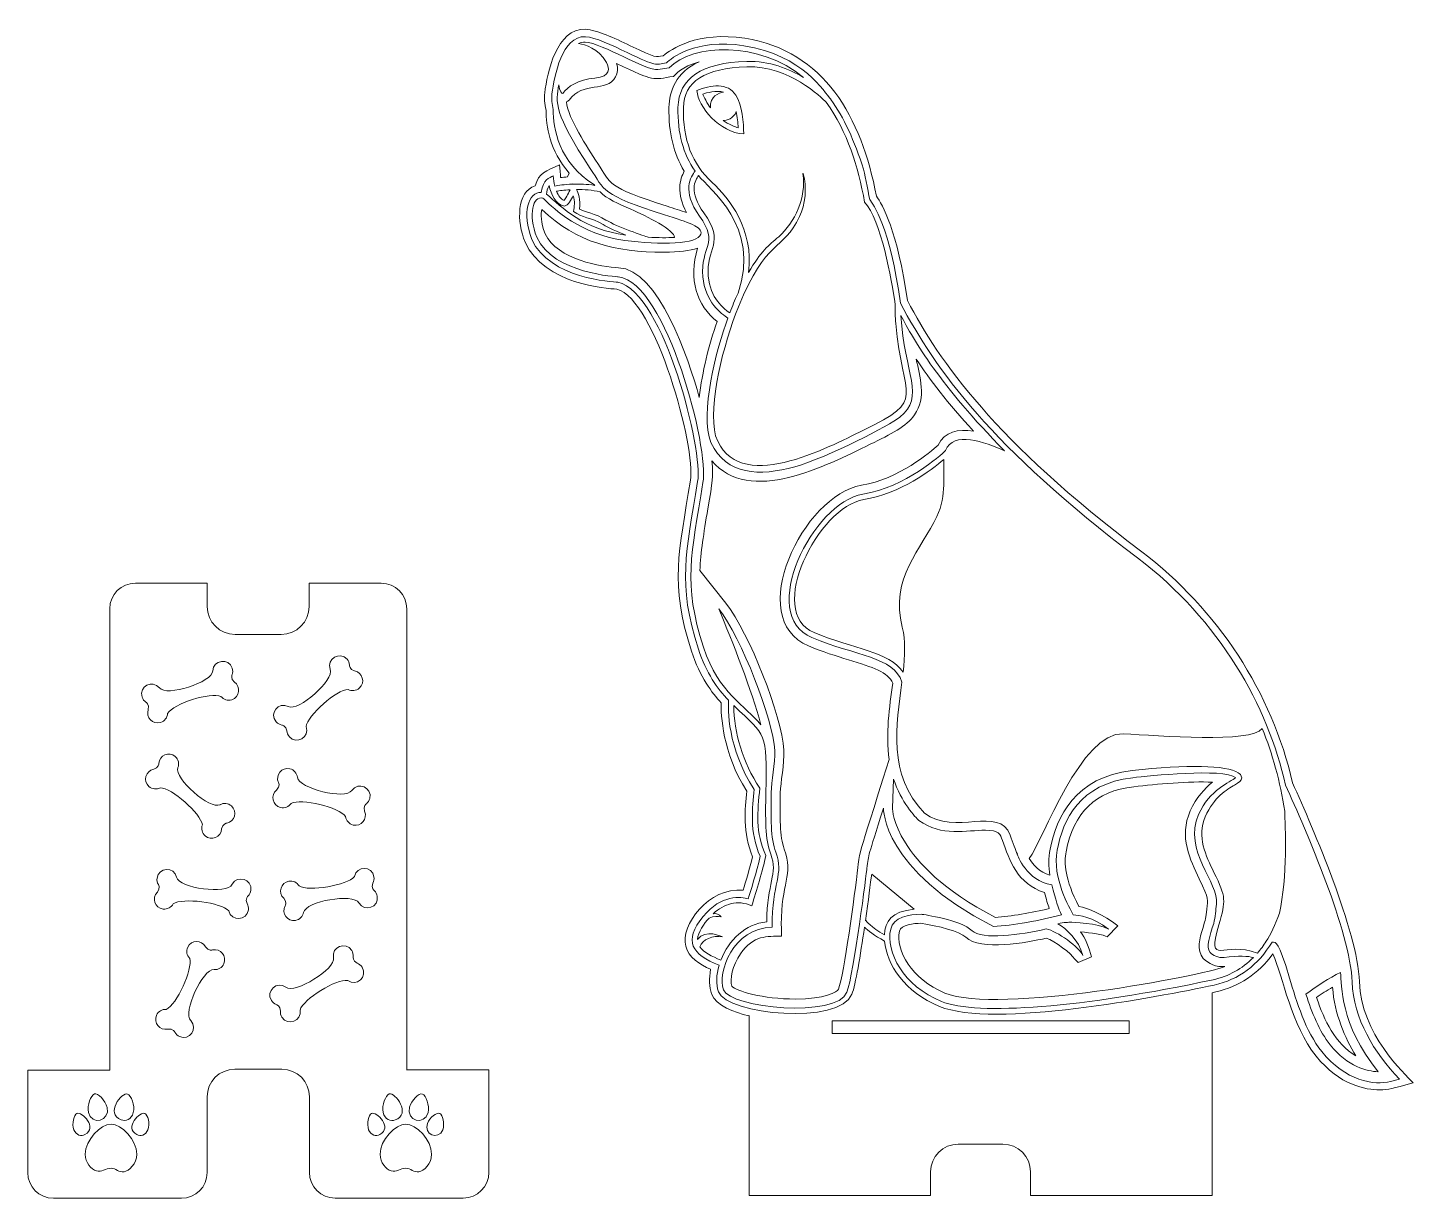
# Model space of a CAD drawing. Header units: inches. Extents: x 61 to 828, y 87 to 735.
import ezdxf

# ---------------------------------------------------------------- set-up
doc = ezdxf.new("R2010")
doc.units = ezdxf.units.IN
doc.header["$MEASUREMENT"] = 0
doc.layers.add('_U+0421_U+043B_U+043E_U+0439 1', color=7, linetype='Continuous')

# ---------------------------------------------------------------- blocks, each defined once
blk = doc.blocks.new('block 2')
at = {"layer": '_U+0421_U+043B_U+043E_U+0439 1', "color": 1, "lineweight": 9, "true_color": 0xff0000}
blk.add_lwpolyline([(671.04, 178.28), (506.64, 178.28), (506.64, 185.38), (670.94, 185.38), (670.94, 178.28), (671.04, 178.28)], dxfattribs=at)
for points, knots in [([(798.39, 207.01), (797.42, 234.97), (772.96, 291.34), (761.41, 316.88), (750.26, 366.49), (719.86, 413.08), (677.96, 444.74), (596.07, 506.62), (566.37, 549.69), (548.24, 583.67), (542.87, 622.16), (534.31, 637.02), (531.15, 641.36), (522.83, 685.22), (502.29, 721.82), (458.35, 728.72), (431.96, 732.86), (417.2, 722.49), (413.15, 719.06), (408.75, 718.31), (409.76, 717.54), (394.92, 724.62), (385.86, 728.93), (376.5, 733.4), (370.25, 733.73), (354.01, 734.58), (348.98, 709.47), (347.57, 698.64), (347.2, 695.78), (347.44, 692.53), (348.28, 688.96), (348.27, 680.58), (350.19, 666.48), (361.16, 654.24), (361.16, 654.24), (360.24, 652.08), (360.24, 652.08), (358.83, 651.98), (357.53, 651.85), (356.39, 651.71), (356.39, 651.71), (356.25, 653.03), (355.66, 658.74), (348.17, 655.27), (344.39, 654.46), (342.28, 647.14), (332.06, 643.81), (331.96, 627.35), (336.73, 615.98), (347.47, 592.6), (382.06, 590.25), (387.39, 590.03), (409.09, 584.38), (431.3, 501.61), (428.19, 484.3), (421.91, 444.25), (416.55, 427.44), (428.78, 389.87), (433.5, 375.37), (440.22, 366.67), (445.17, 361.26), (445.05, 354.77), (445.83, 333.71), (459.33, 312.36), (458.41, 302.65), (456.98, 289.2), (462.58, 276.1), (460.97, 269.56), (458.79, 262.08), (457.42, 257.55), (438.29, 259.48), (422.52, 238.05), (425.57, 226.65), (427.27, 220.28), (433.23, 216.56), (439.38, 213.86), (438.37, 208.78), (438.55, 204), (439.93, 200.2), (442.31, 193.62), (452.48, 189.99), (460.58, 188.1), (460.58, 188.1), (460.62, 188.26), (460.62, 188.26), (460.62, 188.26), (460.62, 88.74), (460.62, 88.74), (460.62, 88.74), (561.07, 88.74), (561.07, 88.74), (561.07, 88.74), (561.07, 101.78), (561.07, 101.78), (561.07, 110.25), (567.96, 117.14), (576.43, 117.14), (576.43, 117.14), (601.06, 117.14), (601.06, 117.14), (609.53, 117.14), (616.42, 110.25), (616.42, 101.78), (616.42, 101.78), (616.42, 88.74), (616.42, 88.74), (616.42, 88.74), (716.87, 88.74), (716.87, 88.74), (716.87, 88.74), (716.87, 200.85), (716.87, 200.85), (716.87, 200.85), (718.89, 201.36), (718.89, 201.36), (731.66, 204.12), (742.51, 211.35), (750.46, 222.38), (756.08, 209.8), (760.8, 182.77), (774.43, 165.82), (787.5, 149.59), (802.06, 147.17), (809.57, 147.17), (814.9, 147.17), (816.11, 147.79), (828.21, 151.07), (823.33, 156.08), (799.39, 177.85), (798.39, 207.01)], [0, 0, 0, 0, 1, 1, 1, 2, 2, 2, 3, 3, 3, 4, 4, 4, 5, 5, 5, 6, 6, 6, 7, 7, 7, 8, 8, 8, 9, 9, 9, 10, 10, 10, 11, 11, 11, 12, 12, 12, 13, 13, 13, 14, 14, 14, 15, 15, 15, 16, 16, 16, 17, 17, 17, 18, 18, 18, 19, 19, 19, 20, 20, 20, 21, 21, 21, 22, 22, 22, 23, 23, 23, 24, 24, 24, 25, 25, 25, 26, 26, 26, 27, 27, 27, 28, 28, 28, 29, 29, 29, 30, 30, 30, 31, 31, 31, 32, 32, 32, 33, 33, 33, 34, 34, 34, 35, 35, 35, 36, 36, 36, 37, 37, 37, 38, 38, 38, 39, 39, 39, 40, 40, 40, 41, 41, 41, 42, 42, 42, 43, 43, 43, 43]), ([(359.54, 693.64), (359.98, 693.83), (360.6, 694.22), (361.06, 694.49), (368.7, 705.36), (381.79, 698.37), (386.77, 707.4), (387.98, 709.58), (388.17, 712.06), (387.37, 714.8), (409.07, 704.51), (406.7, 705.85), (418.85, 707.67), (419.79, 708.67), (423.24, 713.03), (432.99, 715.79), (420.01, 709.76), (416.48, 699.51), (416.3, 690.52), (416.02, 676.67), (418.81, 665.1), (424.8, 655.27), (422.36, 650.87), (420.24, 643), (426.1, 632.32), (422.77, 633.48), (419.15, 634.64), (415.37, 635.85), (381.38, 646.73), (384.42, 648.18), (376.94, 659.52), (370.73, 668.92), (360.81, 683.96), (359.54, 693.64)], [0, 0, 0, 0, 1, 1, 1, 2, 2, 2, 3, 3, 3, 4, 4, 4, 5, 5, 5, 6, 6, 6, 7, 7, 7, 8, 8, 8, 9, 9, 9, 10, 10, 10, 11, 11, 11, 11]), ([(433.08, 530.16), (427.3, 551.65), (410.26, 601.03), (388.47, 601.86), (379.42, 602.2), (354.52, 606.24), (347.75, 620.63), (345.33, 627.03), (345.36, 631.63), (345.89, 634.08), (365.49, 615.65), (386.36, 610.44), (413.58, 610.44), (421.92, 610.44), (428.03, 611.18), (432.17, 612.75), (426.83, 595.35), (431.95, 580.86), (442.94, 572.13), (438.32, 558.77), (434.71, 544.35), (433.08, 530.16)], [0, 0, 0, 0, 1, 1, 1, 2, 2, 2, 3, 3, 3, 4, 4, 4, 5, 5, 5, 6, 6, 6, 7, 7, 7, 7]), ([(451.14, 204.43), (449.95, 208.22), (451.37, 215.86), (455.91, 222.41), (463.11, 232.83), (470.66, 232.05), (478.57, 232.16), (478.54, 234.68), (478.52, 236.17), (478.48, 238.66), (478.18, 261.04), (485.53, 266.1), (480.1, 280.36), (477.52, 287.13), (477.71, 298.41), (477.93, 311.48), (478.03, 317.1), (480.22, 327.45), (479.87, 335.09), (478.86, 354.09), (460.87, 399.61), (447.78, 416.26), (447.78, 416.26), (433.48, 434.46), (433.48, 434.46), (433.83, 444.41), (435.55, 454.79), (437.82, 468.47), (440.45, 484.33), (441, 485.53), (440.04, 495.05), (460.86, 470.26), (503.01, 492.15), (527.67, 504.2), (539.18, 509.82), (547.65, 514.09), (552.17, 520.45), (559.01, 529.97), (555.15, 541.77), (553.14, 551.34), (560.55, 540.21), (570.62, 526.91), (584.79, 511.45), (576.43, 512.78), (568.77, 511.41), (565.2, 503.69), (561.07, 499.91), (543.67, 484.99), (522.79, 481.54), (490.72, 476.23), (457.48, 407.66), (493.55, 392.67), (501.43, 389.39), (508.99, 387.08), (515.65, 385.04), (529.38, 380.85), (537.53, 378.09), (540.12, 372.14), (538.36, 358.71), (536.12, 344.09), (538.14, 329.86), (519.75, 270.88), (522.2, 280.65), (520.9, 270.17), (519.06, 255.23), (513.14, 210.82), (510.12, 202.91), (509.46, 201.18), (502.54, 197.37), (486.3, 197.37), (468.19, 197.37), (453.47, 201.92), (451.14, 204.43)], [0, 0, 0, 0, 1, 1, 1, 2, 2, 2, 3, 3, 3, 4, 4, 4, 5, 5, 5, 6, 6, 6, 7, 7, 7, 8, 8, 8, 9, 9, 9, 10, 10, 10, 11, 11, 11, 12, 12, 12, 13, 13, 13, 14, 14, 14, 15, 15, 15, 16, 16, 16, 17, 17, 17, 18, 18, 18, 19, 19, 19, 20, 20, 20, 21, 21, 21, 22, 22, 22, 23, 23, 23, 24, 24, 24, 24]), ([(271.26, 158.1), (271.26, 158.1), (271.26, 158.1), (271.26, 158.1), (271.26, 158.1), (271.26, 413.2), (271.26, 413.2), (271.26, 421), (264.96, 427.4), (257.06, 427.4), (240.04, 427.4), (234.4, 427.4), (217.22, 427.4), (217.22, 427.4), (217.22, 414.51), (217.22, 414.51), (217.22, 405.95), (210.28, 399.01), (201.72, 399.01), (201.72, 399.01), (176.26, 399.01), (176.26, 399.01), (167.7, 399.01), (160.76, 405.95), (160.76, 414.51), (160.76, 414.51), (160.76, 427.4), (160.76, 427.4), (160.76, 427.4), (121.06, 427.4), (121.06, 427.4), (113.26, 427.4), (106.86, 421.1), (106.86, 413.2), (106.86, 413.2), (106.86, 158.1), (106.86, 158.1), (106.86, 158.1), (61.46, 158.1), (61.46, 158.1), (61.46, 158.1), (61.46, 101.4), (61.46, 101.4), (61.46, 93.6), (67.76, 87.2), (75.66, 87.2), (75.66, 87.2), (146.56, 87.2), (146.56, 87.2), (154.36, 87.2), (160.76, 93.5), (160.76, 101.4), (160.76, 101.4), (160.76, 143.32), (160.76, 143.32), (160.76, 151.76), (167.6, 158.6), (176.04, 158.6), (176.04, 158.6), (202.08, 158.6), (202.08, 158.6), (210.52, 158.6), (217.36, 151.76), (217.36, 143.32), (217.36, 143.32), (217.36, 101.5), (217.36, 101.5), (217.36, 93.7), (223.66, 87.3), (231.56, 87.3), (231.56, 87.3), (302.46, 87.3), (302.46, 87.3), (310.26, 87.3), (316.66, 93.6), (316.66, 101.5), (316.66, 101.5), (316.66, 158.2), (316.66, 158.2), (316.66, 158.2), (271.26, 158.2), (271.26, 158.2), (271.26, 158.2), (271.26, 158.1), (271.26, 158.1), (271.26, 158.1), (271.26, 158.1), (271.26, 158.1)], [0, 0, 0, 0, 1, 1, 1, 2, 2, 2, 3, 3, 3, 4, 4, 4, 5, 5, 5, 6, 6, 6, 7, 7, 7, 8, 8, 8, 9, 9, 9, 10, 10, 10, 11, 11, 11, 12, 12, 12, 13, 13, 13, 14, 14, 14, 15, 15, 15, 16, 16, 16, 17, 17, 17, 18, 18, 18, 19, 19, 19, 20, 20, 20, 21, 21, 21, 22, 22, 22, 23, 23, 23, 24, 24, 24, 25, 25, 25, 26, 26, 26, 27, 27, 27, 28, 28, 28, 29, 29, 29, 29]), ([(134.32, 369.48), (134.32, 369.48), (134.32, 369.47), (134.32, 369.47), (138.24, 364.44), (163.69, 372.59), (163.89, 378.94), (163.89, 378.94), (163.89, 378.94), (163.89, 378.94), (164.18, 385.01), (172.76, 386.17), (174.62, 380.35), (175.01, 379.14), (174.95, 377.9), (174.55, 376.8), (174.55, 376.8), (174.55, 376.8), (174.55, 376.8), (174.55, 376.8), (173.56, 374.66), (175.85, 372.72), (175.85, 372.72), (175.85, 372.73), (175.85, 372.73), (179.57, 370.17), (178.79, 364.36), (174.41, 362.96), (172.16, 362.24), (169.8, 363.04), (168.42, 364.79), (162.65, 367.29), (142.11, 360.73), (138.85, 355.33), (138.74, 353.1), (137.28, 351.07), (135.03, 350.36), (130.66, 348.96), (126.64, 353.22), (128.19, 357.47), (128.19, 357.47), (128.19, 357.47), (128.19, 357.47), (128.93, 360.38), (126.89, 361.54), (126.89, 361.54), (126.89, 361.54), (126.89, 361.54), (126.89, 361.54), (125.92, 362.21), (125.15, 363.19), (124.77, 364.39), (122.91, 370.21), (130.55, 374.26), (134.32, 369.48)], [0, 0, 0, 0, 1, 1, 1, 2, 2, 2, 3, 3, 3, 4, 4, 4, 5, 5, 5, 6, 6, 6, 7, 7, 7, 8, 8, 8, 9, 9, 9, 10, 10, 10, 11, 11, 11, 12, 12, 12, 13, 13, 13, 14, 14, 14, 15, 15, 15, 16, 16, 16, 17, 17, 17, 18, 18, 18, 18]), ([(205.66, 359.17), (205.66, 359.17), (205.65, 359.16), (205.65, 359.16), (211.27, 356.14), (231.28, 373.84), (228.91, 379.74), (228.91, 379.74), (228.9, 379.74), (228.9, 379.74), (226.73, 385.41), (234.11, 389.93), (238.16, 385.35), (239, 384.4), (239.45, 383.25), (239.53, 382.07), (239.53, 382.07), (239.52, 382.07), (239.52, 382.07), (239.52, 382.07), (239.48, 379.72), (242.36, 378.87), (242.36, 378.87), (242.36, 378.87), (242.36, 378.87), (246.79, 378.03), (248.42, 372.4), (244.97, 369.35), (243.21, 367.79), (240.72, 367.57), (238.75, 368.62), (232.47, 368.58), (216.31, 354.3), (215.5, 348.04), (217.68, 342.35), (210.29, 337.86), (206.25, 342.43), (205.41, 343.38), (204.95, 344.54), (204.88, 345.71), (204.88, 345.71), (204.88, 345.71), (204.88, 345.71), (204.39, 348.67), (202.05, 348.91), (202.05, 348.91), (202.05, 348.91), (202.04, 348.91), (202.04, 348.91), (200.89, 349.13), (199.8, 349.72), (198.96, 350.67), (194.91, 355.24), (200.28, 362.03), (205.66, 359.17)], [0, 0, 0, 0, 1, 1, 1, 2, 2, 2, 3, 3, 3, 4, 4, 4, 5, 5, 5, 6, 6, 6, 7, 7, 7, 8, 8, 8, 9, 9, 9, 10, 10, 10, 11, 11, 11, 12, 12, 12, 13, 13, 13, 14, 14, 14, 15, 15, 15, 16, 16, 16, 17, 17, 17, 18, 18, 18, 18]), ([(131.17, 324.48), (131.17, 324.48), (131.17, 324.48), (131.17, 324.48), (134.04, 325.34), (133.99, 327.69), (133.99, 327.69), (133.99, 327.69), (133.99, 327.69), (133.99, 327.69), (134.27, 332.21), (139.66, 334.51), (143.11, 331.48), (144.88, 329.92), (145.41, 327.48), (144.62, 325.39), (144.62, 325.39), (144.62, 325.4), (144.62, 325.4), (142.32, 319.44), (162.38, 301.81), (167.94, 304.89), (167.94, 304.89), (167.93, 304.9), (167.93, 304.9), (169.9, 305.95), (172.39, 305.74), (174.16, 304.18), (177.6, 301.15), (176.03, 295.51), (171.58, 294.65), (171.58, 294.65), (171.57, 294.66), (171.57, 294.66), (171.57, 294.66), (169.24, 294.4), (168.75, 291.44), (168.75, 291.44), (168.76, 291.44), (168.76, 291.44), (168.47, 286.94), (163.09, 284.62), (159.63, 287.66), (157.86, 289.22), (157.34, 291.66), (158.13, 293.74), (157.3, 299.97), (141.12, 314.22), (134.81, 314.24), (132.84, 313.19), (130.35, 313.4), (128.58, 314.96), (125.13, 317.99), (126.73, 323.63), (131.17, 324.48)], [0, 0, 0, 0, 1, 1, 1, 2, 2, 2, 3, 3, 3, 4, 4, 4, 5, 5, 5, 6, 6, 6, 7, 7, 7, 8, 8, 8, 9, 9, 9, 10, 10, 10, 11, 11, 11, 12, 12, 12, 13, 13, 13, 14, 14, 14, 15, 15, 15, 16, 16, 16, 17, 17, 17, 18, 18, 18, 18]), ([(199.21, 312.99), (199.21, 312.99), (199.22, 312.99), (199.22, 312.99), (201.36, 315.09), (200.22, 317.15), (200.22, 317.15), (200.22, 317.15), (200.22, 317.15), (200.22, 317.15), (198.37, 321.27), (202.06, 325.82), (206.53, 324.74), (208.82, 324.19), (210.43, 322.27), (210.7, 320.06), (210.7, 320.06), (210.69, 320.06), (210.69, 320.06), (211.43, 313.72), (237.39, 307.45), (240.87, 312.77), (240.87, 312.77), (240.87, 312.77), (240.87, 312.77), (244.28, 317.8), (252.21, 314.33), (250.77, 308.39), (250.47, 307.16), (249.78, 306.13), (248.86, 305.39), (248.86, 305.39), (248.86, 305.39), (248.86, 305.39), (248.86, 305.39), (246.9, 304.08), (247.85, 301.24), (247.85, 301.24), (247.86, 301.24), (247.86, 301.24), (249.71, 297.12), (246.02, 292.56), (241.55, 293.64), (239.25, 294.2), (237.65, 296.12), (237.38, 298.33), (233.76, 303.46), (212.8, 308.54), (207.2, 305.62), (205.95, 303.78), (203.65, 302.8), (201.36, 303.36), (196.9, 304.44), (195.68, 310.17), (199.21, 312.99)], [0, 0, 0, 0, 1, 1, 1, 2, 2, 2, 3, 3, 3, 4, 4, 4, 5, 5, 5, 6, 6, 6, 7, 7, 7, 8, 8, 8, 9, 9, 9, 10, 10, 10, 11, 11, 11, 12, 12, 12, 13, 13, 13, 14, 14, 14, 15, 15, 15, 16, 16, 16, 17, 17, 17, 18, 18, 18, 18]), ([(600.86, 285.13), (604.74, 274.41), (608.96, 260.95), (624.14, 256.34), (625.1, 252.7), (625.95, 249.76), (626.74, 247.4), (616.97, 245.08), (605.56, 243.21), (596.93, 242.55), (567.63, 257.64), (553.7, 273.23), (547.17, 283.71), (540.31, 294.71), (540.01, 302.45), (540, 302.95), (540, 302.95), (540.6, 319.08), (540.6, 319.08), (544.65, 306.53), (552.86, 297.59), (554.68, 296.21), (566.8, 287), (581.54, 290.78), (591.45, 290.78), (598.99, 290.78), (599.63, 288.53), (600.86, 285.13)], [0, 0, 0, 0, 1, 1, 1, 2, 2, 2, 3, 3, 3, 4, 4, 4, 5, 5, 5, 6, 6, 6, 7, 7, 7, 8, 8, 8, 9, 9, 9, 9]), ([(569.01, 200.7), (550.48, 208.34), (541.54, 224.46), (543.88, 235.01), (544.56, 238.38), (552.17, 239.27), (555.6, 239.29), (565.29, 237.92), (577.23, 234.76), (580.57, 231.55), (588.61, 223.81), (614.58, 228.6), (625.09, 231.07), (629.72, 229.57), (639.4, 222.31), (640.72, 219.61), (640.72, 219.61), (642.7, 217.67), (642.7, 217.67), (642.7, 217.67), (650.18, 220.79), (650.18, 220.79), (648.92, 225.51), (646.64, 231.42), (644.13, 234.55), (649.61, 233.99), (657.01, 232.98), (658.86, 231.8), (658.86, 231.8), (664.64, 237.95), (664.64, 237.95), (656.98, 243.98), (647.89, 248.01), (643.18, 248.64), (635.38, 263.32), (634.96, 273.06), (636.05, 278.72), (640.29, 300.78), (652.25, 312.42), (673.49, 314.82), (686.17, 316.25), (704.36, 317.91), (717.13, 317.32), (712.86, 313.93), (708.11, 308.92), (704.8, 301.42), (698.45, 287.02), (704.71, 274.22), (709.73, 263.93), (715.45, 252.22), (714.45, 252.41), (713.94, 247.11), (713.47, 242.11), (713.31, 241.65), (711.86, 236.97), (709.97, 230.87), (708.01, 224.56), (712.02, 219.9), (714.57, 216.94), (719.41, 214.9), (723.94, 215.4), (712.58, 210.43), (598.09, 188.7), (569.01, 200.7)], [0, 0, 0, 0, 1, 1, 1, 2, 2, 2, 3, 3, 3, 4, 4, 4, 5, 5, 5, 6, 6, 6, 7, 7, 7, 8, 8, 8, 9, 9, 9, 10, 10, 10, 11, 11, 11, 12, 12, 12, 13, 13, 13, 14, 14, 14, 15, 15, 15, 16, 16, 16, 17, 17, 17, 18, 18, 18, 19, 19, 19, 20, 20, 20, 21, 21, 21, 21]), ([(184.96, 257.57), (184.79, 256.32), (184.22, 255.21), (183.39, 254.38), (183.39, 254.38), (183.38, 254.39), (183.38, 254.39), (183.38, 254.39), (181.58, 252.87), (182.84, 250.14), (182.84, 250.14), (182.84, 250.15), (182.84, 250.15), (183.44, 249.13), (183.71, 247.92), (183.55, 246.66), (182.78, 240.62), (174.14, 240.17), (172.75, 246.11), (168.58, 250.81), (147.2, 253.58), (141.95, 250.06), (140.91, 248.09), (138.73, 246.88), (136.39, 247.18), (131.84, 247.76), (130, 253.33), (133.2, 256.52), (133.2, 256.52), (133.21, 256.52), (133.21, 256.52), (135.11, 258.84), (133.75, 260.76), (133.75, 260.76), (133.75, 260.76), (133.75, 260.76), (133.75, 260.76), (133.15, 261.77), (132.88, 262.99), (133.04, 264.24), (133.82, 270.3), (142.46, 270.72), (143.85, 264.8), (143.85, 264.8), (143.84, 264.8), (143.84, 264.8), (145.27, 258.58), (171.76, 255.17), (174.64, 260.84), (174.64, 260.84), (174.64, 260.84), (174.64, 260.84), (177.48, 266.22), (185.73, 263.64), (184.96, 257.57)], [0, 0, 0, 0, 1, 1, 1, 2, 2, 2, 3, 3, 3, 4, 4, 4, 5, 5, 5, 6, 6, 6, 7, 7, 7, 8, 8, 8, 9, 9, 9, 10, 10, 10, 11, 11, 11, 12, 12, 12, 13, 13, 13, 14, 14, 14, 15, 15, 15, 16, 16, 16, 17, 17, 17, 18, 18, 18, 18]), ([(244.76, 250.52), (244.76, 250.52), (244.76, 250.52), (244.76, 250.52), (241.58, 256.05), (215.25, 251.56), (214.15, 245.3), (214.15, 245.3), (214.16, 245.3), (214.16, 245.3), (213.74, 243.11), (212.01, 241.3), (209.68, 240.91), (205.16, 240.14), (201.77, 244.91), (203.9, 248.91), (203.9, 248.91), (203.9, 248.91), (203.9, 248.91), (203.9, 248.91), (205.18, 250.89), (203.18, 253.13), (203.18, 253.13), (203.18, 253.12), (203.18, 253.12), (199.86, 256.18), (201.44, 261.82), (205.98, 262.59), (208.3, 262.99), (210.53, 261.86), (211.65, 259.94), (217.01, 256.66), (238.27, 260.27), (242.26, 265.16), (243.41, 271.15), (252.05, 271.07), (253.08, 265.06), (253.29, 263.81), (253.07, 262.59), (252.51, 261.55), (252.51, 261.55), (252.51, 261.55), (252.51, 261.55), (251.37, 258.77), (253.23, 257.33), (253.23, 257.33), (253.23, 257.33), (253.23, 257.34), (253.23, 257.34), (254.1, 256.54), (254.72, 255.46), (254.93, 254.21), (255.96, 248.19), (247.82, 245.26), (244.76, 250.52)], [0, 0, 0, 0, 1, 1, 1, 2, 2, 2, 3, 3, 3, 4, 4, 4, 5, 5, 5, 6, 6, 6, 7, 7, 7, 8, 8, 8, 9, 9, 9, 10, 10, 10, 11, 11, 11, 12, 12, 12, 13, 13, 13, 14, 14, 14, 15, 15, 15, 16, 16, 16, 17, 17, 17, 18, 18, 18, 18]), ([(169.99, 216.88), (169, 214.74), (166.81, 213.53), (164.59, 213.69), (164.59, 213.69), (164.59, 213.69), (164.59, 213.69), (158.23, 214.18), (147.1, 189.9), (151.65, 185.47), (151.65, 185.47), (151.65, 185.47), (151.65, 185.47), (155.94, 181.16), (151.02, 174.04), (145.46, 176.59), (144.31, 177.12), (143.43, 177.99), (142.88, 179.04), (142.88, 179.04), (142.89, 179.04), (142.89, 179.04), (142.89, 179.04), (141.97, 181.21), (139, 180.82), (139, 180.82), (139, 180.82), (139, 180.82), (134.6, 179.79), (130.84, 184.29), (132.75, 188.47), (133.74, 190.61), (135.93, 191.82), (138.15, 191.66), (143.88, 194.24), (152.88, 213.83), (151.09, 219.88), (149.52, 221.46), (149, 223.91), (149.99, 226.05), (151.9, 230.23), (157.76, 230.32), (159.86, 226.31), (159.86, 226.31), (159.85, 226.31), (159.85, 226.31), (161.5, 223.8), (163.74, 224.53), (163.74, 224.53), (163.74, 224.53), (163.74, 224.53), (163.74, 224.53), (168.15, 225.56), (171.9, 221.05), (169.99, 216.88)], [0, 0, 0, 0, 1, 1, 1, 2, 2, 2, 3, 3, 3, 4, 4, 4, 5, 5, 5, 6, 6, 6, 7, 7, 7, 8, 8, 8, 9, 9, 9, 10, 10, 10, 11, 11, 11, 12, 12, 12, 13, 13, 13, 14, 14, 14, 15, 15, 15, 16, 16, 16, 17, 17, 17, 18, 18, 18, 18]), ([(238.52, 207.68), (232.32, 208.69), (214, 197.33), (212.15, 191.29), (213.35, 185.31), (205.32, 182.12), (202.09, 187.3), (201.42, 188.38), (201.17, 189.6), (201.29, 190.77), (201.29, 190.77), (201.3, 190.77), (201.3, 190.77), (201.31, 193.77), (199.04, 194.4), (199.04, 194.4), (199.04, 194.4), (199.04, 194.39), (199.04, 194.39), (197.93, 194.8), (196.96, 195.57), (196.29, 196.64), (193.06, 201.83), (199.49, 207.62), (204.32, 203.91), (204.32, 203.91), (204.31, 203.9), (204.31, 203.9), (209.34, 199.98), (232.03, 214.08), (230.68, 220.29), (230.68, 220.29), (230.68, 220.29), (230.68, 220.29), (229.48, 226.25), (237.52, 229.47), (240.74, 224.28), (241.41, 223.2), (241.66, 221.99), (241.54, 220.82), (241.54, 220.82), (241.54, 220.82), (241.54, 220.82), (241.54, 220.82), (241.1, 218.5), (243.8, 217.18), (243.8, 217.18), (243.8, 217.19), (243.8, 217.19), (244.9, 216.78), (245.88, 216.01), (246.55, 214.94), (249.77, 209.76), (243.36, 203.96), (238.52, 207.68)], [0, 0, 0, 0, 1, 1, 1, 2, 2, 2, 3, 3, 3, 4, 4, 4, 5, 5, 5, 6, 6, 6, 7, 7, 7, 8, 8, 8, 9, 9, 9, 10, 10, 10, 11, 11, 11, 12, 12, 12, 13, 13, 13, 14, 14, 14, 15, 15, 15, 16, 16, 16, 17, 17, 17, 18, 18, 18, 18]), ([(774.66, 198.23), (777.29, 200.15), (780.25, 202.08), (783.53, 203.99), (784.59, 188.98), (790.46, 175.81), (796.44, 165.99), (784.88, 172.86), (779.03, 185.54), (774.66, 198.23)], [0, 0, 0, 0, 1, 1, 1, 2, 2, 2, 3, 3, 3, 3]), ([(116.76, 144.84), (118.64, 144.16), (120.9, 138.52), (119.9, 134.58), (118.9, 130.64), (115.49, 129.66), (113.14, 130.56), (104.05, 134.04), (113.57, 145.99), (116.76, 144.84)], [0, 0, 0, 0, 1, 1, 1, 2, 2, 2, 3, 3, 3, 3]), ([(261.53, 144.88), (264.8, 145.97), (273.95, 133.76), (264.81, 130.52), (262.44, 129.67), (259.06, 130.73), (258.15, 134.7), (257.25, 138.66), (259.64, 144.24), (261.53, 144.88)], [0, 0, 0, 0, 1, 1, 1, 2, 2, 2, 3, 3, 3, 3]), ([(98.4, 144.88), (100.29, 145.51), (104.51, 141.33), (105.41, 137.37), (107.12, 129.9), (96.73, 127.23), (95.02, 134.7), (94.12, 138.66), (96.51, 144.24), (98.4, 144.88)], [0, 0, 0, 0, 1, 1, 1, 2, 2, 2, 3, 3, 3, 3]), ([(272.71, 137.5), (273.71, 141.44), (278.02, 145.52), (279.9, 144.84), (281.77, 144.16), (284.03, 138.52), (283.03, 134.58), (281.15, 127.16), (270.83, 130.08), (272.71, 137.5)], [0, 0, 0, 0, 1, 1, 1, 2, 2, 2, 3, 3, 3, 3]), ([(87, 125.13), (85.75, 128.38), (87.11, 133.38), (88.64, 134.14), (91.26, 135.46), (100.47, 126.23), (93.13, 122.39), (91.22, 121.4), (88.24, 121.89), (87, 125.13)], [0, 0, 0, 0, 1, 1, 1, 2, 2, 2, 3, 3, 3, 3]), ([(128, 125.13), (126.76, 121.89), (123.77, 121.4), (121.86, 122.39), (114.49, 126.25), (123.76, 135.44), (126.36, 134.14), (127.88, 133.38), (129.24, 128.38), (128, 125.13)], [0, 0, 0, 0, 1, 1, 1, 2, 2, 2, 3, 3, 3, 3]), ([(250.12, 125.13), (248.88, 128.38), (250.24, 133.38), (251.77, 134.14), (254.39, 135.46), (263.6, 126.23), (256.26, 122.39), (254.35, 121.4), (251.37, 121.89), (250.12, 125.13)], [0, 0, 0, 0, 1, 1, 1, 2, 2, 2, 3, 3, 3, 3]), ([(289.49, 134.14), (291.01, 133.38), (292.37, 128.38), (291.13, 125.13), (288.79, 119.02), (280.33, 122.52), (282.66, 128.63), (283.9, 131.88), (287.97, 134.91), (289.49, 134.14)], [0, 0, 0, 0, 1, 1, 1, 2, 2, 2, 3, 3, 3, 3]), ([(114.75, 101.85), (111.99, 101.36), (110.21, 103.8), (107.6, 103.8), (104.57, 103.8), (102.3, 101.44), (99.44, 102.31), (96.58, 103.18), (93.33, 106.73), (93.33, 111.57), (93.33, 119.45), (101.82, 128.27), (107.6, 128.27), (113.38, 128.27), (121.86, 119.45), (121.86, 111.57), (121.86, 106.3), (117.52, 102.35), (114.75, 101.85)], [0, 0, 0, 0, 1, 1, 1, 2, 2, 2, 3, 3, 3, 4, 4, 4, 5, 5, 5, 6, 6, 6, 6]), ([(277.89, 101.85), (275.12, 101.36), (273.34, 103.8), (270.73, 103.8), (267.7, 103.8), (265.43, 101.44), (262.57, 102.31), (259.71, 103.18), (256.47, 106.73), (256.47, 111.57), (256.47, 119.45), (264.95, 128.27), (270.73, 128.27), (276.51, 128.27), (284.99, 119.45), (284.99, 111.57), (284.99, 106.3), (280.65, 102.35), (277.89, 101.85)], [0, 0, 0, 0, 1, 1, 1, 2, 2, 2, 3, 3, 3, 4, 4, 4, 5, 5, 5, 6, 6, 6, 6])]:
    blk.add_open_spline(points, degree=3, knots=knots, dxfattribs=at)
at = {"layer": '_U+0421_U+043B_U+043E_U+0439 1', "color": 7, "lineweight": 9, "true_color": 0xffffff}
for points, knots in [([(794.39, 206.87), (793.44, 234.34), (768.9, 290.61), (757.58, 315.63), (747.82, 359.16), (721.19, 406.94), (675.57, 441.42), (594.29, 502.84), (564.1, 545.37), (544.39, 582.29), (538.66, 624.05), (529.28, 637.28), (527.41, 639.56), (526.49, 644.57), (524.15, 655.62), (523.95, 656.37), (519.02, 672.09), (513.09, 684.87), (505.89, 694.98), (505.89, 694.98), (505.9, 694.99), (505.9, 694.99), (502.56, 698.67), (490.62, 719.48), (457.75, 724.64), (430.84, 728.86), (417.38, 717.49), (414.96, 715.17), (408.32, 714.18), (410, 712.87), (393.23, 720.87), (384.52, 725.03), (375.52, 729.32), (370.06, 729.61), (357.16, 730.28), (352.82, 707.73), (351.56, 698), (351.21, 695.36), (351.52, 692.41), (352.3, 689.3), (352.2, 679.11), (355.05, 660.31), (375.05, 647.67), (375.1, 647.58), (375.16, 647.49), (375.21, 647.41), (370.97, 648.1), (366.81, 648.23), (363.19, 648.1), (363.19, 648.1), (363.04, 648.3), (363.04, 648.3), (363.04, 648.3), (362.95, 648.09), (362.95, 648.09), (358.54, 647.92), (354.97, 647.39), (353.11, 647.05), (352.6, 649.11), (352.5, 650.47), (352.28, 652.63), (350.17, 651.65), (346.79, 650.81), (345.61, 643.5), (338.53, 643.7), (334.69, 632.36), (340.38, 617.52), (350.36, 595.8), (385.13, 593.98), (388.05, 593.86), (413.87, 587.87), (435.44, 499.82), (432.17, 483.56), (425.95, 443.95), (420.71, 427.52), (432.6, 390.98), (436.99, 377.51), (443.19, 369.03), (449.25, 362.65), (449, 358.44), (448.49, 336.12), (463.47, 313.24), (462.61, 303.71), (460.64, 289.63), (466.81, 276.36), (464.71, 267.53), (461.42, 256.72), (460.23, 252.87), (456.22, 253.95), (445.36, 255.36), (435.32, 243.11), (423.99, 229.29), (428.88, 222.09), (444.11, 216.12), (442.5, 210.73), (442.26, 205.42), (443.71, 201.44), (448.31, 188.74), (511.02, 182.82), (517.6, 200.06), (519.55, 205.19), (522.26, 221.61), (524.53, 237.17), (526.35, 235.36), (529.82, 232.49), (535.61, 229.49), (536.63, 216.49), (546.96, 201.14), (565.96, 193.3), (595.66, 181.05), (686.78, 198.43), (718.01, 205.14), (731.56, 208.04), (742.48, 216.26), (750.06, 228.9), (752.46, 228.51), (753.46, 230.06), (759.76, 208.96), (763.67, 195.84), (768.55, 179.52), (777.55, 168.33), (790.54, 152.19), (806.74, 149.4), (815.67, 151.81), (815.67, 151.81), (820.62, 153.15), (820.62, 153.15), (806.43, 167.65), (795.08, 186.79), (794.39, 206.87)], [0, 0, 0, 0, 1, 1, 1, 2, 2, 2, 3, 3, 3, 4, 4, 4, 5, 5, 5, 6, 6, 6, 7, 7, 7, 8, 8, 8, 9, 9, 9, 10, 10, 10, 11, 11, 11, 12, 12, 12, 13, 13, 13, 14, 14, 14, 15, 15, 15, 16, 16, 16, 17, 17, 17, 18, 18, 18, 19, 19, 19, 20, 20, 20, 21, 21, 21, 22, 22, 22, 23, 23, 23, 24, 24, 24, 25, 25, 25, 26, 26, 26, 27, 27, 27, 28, 28, 28, 29, 29, 29, 30, 30, 30, 31, 31, 31, 32, 32, 32, 33, 33, 33, 34, 34, 34, 35, 35, 35, 36, 36, 36, 37, 37, 37, 38, 38, 38, 39, 39, 39, 40, 40, 40, 41, 41, 41, 42, 42, 42, 43, 43, 43, 43]), ([(514.79, 201.13), (509.29, 186.68), (450.2, 192.34), (446.53, 202.46), (443.04, 212.07), (451.54, 236.8), (473.5, 237.09), (473.16, 262.4), (480.21, 266.02), (475.43, 278.58), (472.5, 286.25), (472.7, 297.98), (472.93, 311.56), (473.03, 317.54), (475.2, 327.82), (474.88, 334.82), (473.95, 352.28), (456.39, 397.21), (443.85, 413.17), (451.41, 395.24), (462.18, 367.91), (467.17, 349.07), (458.75, 359.8), (443.87, 366.05), (435.45, 391.91), (423.79, 427.74), (428.8, 442.74), (435.12, 483.03), (438.76, 501.08), (415.22, 593.51), (388.29, 596.86), (387.94, 596.87), (352.53, 598.27), (343.14, 618.69), (338.28, 631.38), (341.02, 641.92), (346.6, 640.32), (346.86, 640.08), (347.21, 639.75), (347.55, 639.42), (352.46, 634.66), (367.41, 620.18), (391.93, 616.96), (411.26, 614.41), (432.57, 614.76), (433.98, 620.43), (435.02, 624.6), (427.4, 626.75), (413.84, 631.09), (378.47, 642.41), (380.8, 644.59), (372.77, 656.76), (352.55, 687.41), (353.55, 693.21), (355.39, 703.06), (355.76, 699.52), (357.03, 697.92), (357.59, 698.25), (360.25, 702.03), (366.02, 705.87), (375.27, 706.74), (384.51, 707.61), (383.36, 712.23), (381.77, 715.38), (377.05, 723.27), (370.01, 725.3), (366.31, 725.82), (367.43, 726.4), (368.63, 726.69), (369.9, 726.62), (379.52, 726.1), (403.84, 710.47), (410.22, 711.43), (410.22, 711.43), (416.4, 712.35), (416.4, 712.35), (429.38, 726.06), (466.46, 727.34), (490.78, 707.03), (482.69, 711.9), (471.84, 716.31), (459.35, 715.96), (434.43, 715.27), (421.62, 706.67), (421.3, 690.42), (421.02, 676.33), (424.15, 664.71), (430.82, 655.2), (428.38, 652.45), (423.26, 644.17), (433.21, 630.44), (444.39, 615.02), (433.64, 613.62), (435.07, 596.87), (436.26, 582.94), (445.47, 576.13), (448.93, 574.04), (442.74, 557.11), (433.05, 521.14), (439.53, 505.16), (448.06, 487), (466.57, 486.35), (485.9, 491.76), (504.71, 497.1), (538.7, 514.94), (544.09, 519.23), (558.31, 530.66), (546.71, 542.99), (544.61, 575.43), (551.73, 562.02), (566.27, 536.5), (602.03, 500.65), (591.17, 505.51), (573.45, 511.82), (569.39, 500.77), (566.62, 498.12), (547.46, 480.55), (523.6, 476.61), (495.86, 472.02), (464.97, 409.96), (495.47, 397.29), (519.85, 387.15), (540.81, 386.55), (545.23, 372.72), (542.16, 348.86), (537.11, 321.6), (557.7, 300.19), (574.61, 287.34), (599.12, 304.61), (605.13, 288.02), (606.77, 283.5), (608.03, 279.96), (609.14, 277.44), (609.14, 277.44), (609.02, 277.4), (609.02, 277.4), (609.22, 276.82), (614.08, 263.07), (628.24, 260.49), (630.2, 252.72), (631.92, 246.91), (633.51, 243.96), (621.85, 240.77), (606.51, 238.14), (595.89, 237.46), (534.44, 268.64), (535, 303), (535, 303), (526.14, 274.6), (526.96, 278.45), (525.86, 269.56), (525.79, 268.98), (518.61, 211.14), (514.79, 201.13)], [0, 0, 0, 0, 1, 1, 1, 2, 2, 2, 3, 3, 3, 4, 4, 4, 5, 5, 5, 6, 6, 6, 7, 7, 7, 8, 8, 8, 9, 9, 9, 10, 10, 10, 11, 11, 11, 12, 12, 12, 13, 13, 13, 14, 14, 14, 15, 15, 15, 16, 16, 16, 17, 17, 17, 18, 18, 18, 19, 19, 19, 20, 20, 20, 21, 21, 21, 22, 22, 22, 23, 23, 23, 24, 24, 24, 25, 25, 25, 26, 26, 26, 27, 27, 27, 28, 28, 28, 29, 29, 29, 30, 30, 30, 31, 31, 31, 32, 32, 32, 33, 33, 33, 34, 34, 34, 35, 35, 35, 36, 36, 36, 37, 37, 37, 38, 38, 38, 39, 39, 39, 40, 40, 40, 41, 41, 41, 42, 42, 42, 43, 43, 43, 44, 44, 44, 45, 45, 45, 46, 46, 46, 47, 47, 47, 48, 48, 48, 49, 49, 49, 50, 50, 50, 51, 51, 51, 51]), ([(503.34, 693.33), (515.22, 676.74), (520.95, 657.98), (524.61, 638.19), (533.66, 628.44), (539.61, 595.12), (541.44, 581.71), (541.33, 578.06), (541.54, 574.59), (541.82, 571.06), (545.44, 528.29), (559.82, 529.44), (523.67, 511.85), (504.53, 502.55), (453.75, 475.12), (442.14, 508.83), (437.66, 526.05), (446.65, 559.95), (454.74, 580.21), (470.27, 618.46), (479.26, 610.54), (488.54, 630.23), (491.71, 636.47), (492.91, 646.45), (490.52, 654.04), (490.52, 654.04), (490.46, 654.02), (490.46, 654.02), (492.46, 640.37), (485.91, 627.16), (477.08, 618.99), (471.54, 614.22), (467.17, 611.07), (460.34, 599.13), (463.42, 623.11), (449.66, 640.3), (440.16, 649.07), (429.13, 659.25), (423.94, 672.76), (424.29, 690.36), (424.58, 704.72), (436.4, 712.32), (459.44, 712.96), (482.78, 713.6), (500.74, 696.02), (503.34, 693.33)], [0, 0, 0, 0, 1, 1, 1, 2, 2, 2, 3, 3, 3, 4, 4, 4, 5, 5, 5, 6, 6, 6, 7, 7, 7, 8, 8, 8, 9, 9, 9, 10, 10, 10, 11, 11, 11, 12, 12, 12, 13, 13, 13, 14, 14, 14, 15, 15, 15, 15]), ([(453.37, 697.26), (448.92, 704.27), (439.29, 703.08), (431.81, 699.78), (431.81, 699.78), (431.81, 699.78), (431.81, 699.78), (431.81, 699.78), (431.81, 699.78), (431.81, 699.78), (432.32, 690.98), (444.38, 676.45), (457.68, 675.87), (457.68, 675.87), (457.68, 675.87), (457.68, 675.87), (457.68, 675.87), (457.68, 675.87), (457.68, 675.87), (457.65, 681.87), (456.93, 691.66), (453.37, 697.26)], [0, 0, 0, 0, 1, 1, 1, 2, 2, 2, 3, 3, 3, 4, 4, 4, 5, 5, 5, 6, 6, 6, 7, 7, 7, 7]), ([(439.22, 690.24), (437.57, 692.45), (435.43, 696.69), (435.09, 697.89), (437.08, 698.59), (442.64, 700.07), (446.49, 698.94), (443.81, 698.52), (439, 696.7), (439.22, 690.24)], [0, 0, 0, 0, 1, 1, 1, 2, 2, 2, 3, 3, 3, 3]), ([(446.24, 683.21), (448.29, 683.41), (452.1, 684.23), (453.51, 688.19), (454.11, 685.31), (454.48, 682.08), (454.62, 679.2), (453.03, 679.55), (449.17, 681.33), (446.24, 683.21)], [0, 0, 0, 0, 1, 1, 1, 2, 2, 2, 3, 3, 3, 3]), ([(435.64, 632.2), (427.32, 643.68), (430.66, 650.32), (432.64, 652.77), (438.29, 645.68), (467.45, 624.71), (454.56, 587.84), (452.55, 583.44), (451.51, 580.89), (449.99, 576.91), (446.68, 579.03), (439.09, 585.13), (438.06, 597.13), (436.73, 612.71), (447.74, 615.51), (435.64, 632.2)], [0, 0, 0, 0, 1, 1, 1, 2, 2, 2, 3, 3, 3, 4, 4, 4, 5, 5, 5, 5]), ([(349.97, 647.33), (351.02, 642.39), (353.54, 636.94), (358.5, 635.9), (360.64, 636.36), (362.28, 639.48), (363.38, 641.69), (364.35, 638.45), (364.01, 635.65), (363.53, 633), (368.1, 629.2), (373.22, 629.92), (379.86, 625.71), (382.77, 623.85), (387.8, 621.72), (392.53, 619.9), (369.18, 622.96), (356.88, 635.29), (348.51, 642.62), (348.7, 643.93), (349.14, 645.88), (349.97, 647.33)], [0, 0, 0, 0, 1, 1, 1, 2, 2, 2, 3, 3, 3, 4, 4, 4, 5, 5, 5, 6, 6, 6, 7, 7, 7, 7]), ([(361.61, 645.01), (360.41, 642.35), (359.01, 639.87), (358.27, 639.06), (356.63, 639.69), (355.13, 641.57), (354.06, 644.17), (355.67, 644.44), (358.35, 644.81), (361.61, 645.01)], [0, 0, 0, 0, 1, 1, 1, 2, 2, 2, 3, 3, 3, 3]), ([(378.16, 643.75), (382.03, 640.09), (388.22, 637.02), (395.19, 634.3), (403.98, 630.27), (419.63, 622.53), (419.37, 618.63), (415.4, 618.39), (410.52, 618.38), (404.82, 618.72), (403.07, 619.29), (387.33, 624.51), (381.47, 628.24), (375.48, 632.05), (369.75, 632.49), (366.79, 634.28), (367.54, 639.66), (366.1, 643.41), (365.21, 645.12), (369.23, 645.16), (373.76, 644.83), (378.16, 643.75)], [0, 0, 0, 0, 1, 1, 1, 2, 2, 2, 3, 3, 3, 4, 4, 4, 5, 5, 5, 6, 6, 6, 7, 7, 7, 7]), ([(545.43, 402.98), (547.3, 395.71), (546.91, 387.27), (545.9, 378.2), (538.24, 389.54), (518.46, 390.98), (496.62, 400.06), (469.48, 411.33), (499.03, 469.5), (524.09, 473.65), (544.72, 477.06), (561.51, 489.85), (568.45, 495.86), (567.89, 487.75), (570.24, 476.4), (564.55, 464.22), (556.14, 446.21), (538.4, 430.36), (545.43, 402.98)], [0, 0, 0, 0, 1, 1, 1, 2, 2, 2, 3, 3, 3, 4, 4, 4, 5, 5, 5, 6, 6, 6, 6]), ([(445.09, 218.96), (440.1, 220.92), (435.5, 223.17), (433.38, 226.19), (434.97, 230.56), (440.51, 232.63), (445.97, 231.8), (445.97, 231.8), (436.29, 236.45), (432.14, 230.37), (432.31, 234.42), (435.81, 239.16), (438.48, 242.19), (441.18, 243.28), (443.45, 243.08), (445.14, 242.87), (444.11, 244.2), (442.57, 244.87), (440.79, 244.55), (446.78, 250.08), (454.24, 252.47), (462.12, 248.91), (464.9, 257.66), (467.95, 268.1), (469.97, 276.7), (463.86, 289.43), (465.42, 301.2), (466.55, 314.02), (457.02, 328.38), (452.32, 344.79), (452.2, 359.68), (470.4, 342.05), (470.51, 345.83), (469.93, 311.62), (469.7, 297.72), (469.49, 285.72), (472.62, 277.51), (476.87, 266.39), (470.45, 261.95), (470.47, 240.01), (458.51, 239.15), (449.36, 229.94), (445.09, 218.96)], [0, 0, 0, 0, 1, 1, 1, 2, 2, 2, 3, 3, 3, 4, 4, 4, 5, 5, 5, 6, 6, 6, 7, 7, 7, 8, 8, 8, 9, 9, 9, 10, 10, 10, 11, 11, 11, 12, 12, 12, 13, 13, 13, 14, 14, 14, 14]), ([(754.11, 244.94), (752.04, 238.59), (749.03, 232.56), (746.87, 229.41), (746.87, 229.41), (746.87, 229.41), (746.87, 229.41), (745.38, 227.07), (743.75, 224.84), (741.94, 222.75), (723.24, 230.12), (713.82, 214.25), (720.65, 238.42), (724.47, 251.99), (724.75, 253.47), (717.92, 267.44), (713.4, 276.7), (708.27, 287.2), (713.12, 298.2), (717.9, 309.02), (725.02, 313.23), (729.28, 315.75), (731.65, 317.14), (733.22, 318.07), (733.25, 319.71), (733.29, 321.22), (731.86, 322.16), (731.32, 322.51), (724.91, 326.72), (702.96, 327.19), (672.6, 323.77), (641.31, 320.24), (630.64, 298.15), (627.2, 280.23), (626.28, 275.43), (626.42, 270.52), (627.14, 265.89), (621.25, 267.65), (617.64, 271.93), (615.68, 275.14), (623.11, 285.15), (644.51, 345.43), (667.84, 344.12), (687.41, 343.02), (738.64, 338.77), (744.63, 346.94), (750.18, 333.3), (754.69, 317.41), (757.05, 301.27), (757.43, 293.96), (758.64, 263.92), (754.11, 244.94)], [0, 0, 0, 0, 1, 1, 1, 2, 2, 2, 3, 3, 3, 4, 4, 4, 5, 5, 5, 6, 6, 6, 7, 7, 7, 8, 8, 8, 9, 9, 9, 10, 10, 10, 11, 11, 11, 12, 12, 12, 13, 13, 13, 14, 14, 14, 15, 15, 15, 16, 16, 16, 17, 17, 17, 17]), ([(717.38, 208.07), (645.72, 192.69), (586.73, 187.98), (567.1, 196.08), (545.89, 204.83), (536.15, 223.27), (539.01, 236.1), (540.17, 242.54), (549.64, 244.36), (555.96, 244.29), (557.43, 244.09), (577.79, 241.17), (584.03, 235.16), (589.35, 230.04), (610.91, 232.76), (625.1, 236.21), (630.91, 235.19), (643.68, 225.72), (645.35, 221.51), (643.02, 230.27), (636.16, 236.22), (631.52, 239.06), (635.05, 239.96), (637.64, 239.68), (638.62, 239.95), (638.62, 239.95), (654.35, 239.34), (659.55, 236.02), (650.74, 242.95), (643.07, 243.8), (640.08, 243.89), (638.06, 247.52), (628.23, 264.5), (631.15, 279.67), (634.4, 296.59), (643.46, 316.47), (672.94, 319.79), (681.81, 320.79), (722.89, 325.25), (730.02, 319.76), (726.92, 317.33), (715.49, 313.28), (709.38, 299.41), (700.52, 279.33), (720.9, 261.79), (719.28, 249.95), (718.82, 246.52), (718.77, 242.82), (717.76, 239.24), (715.8, 232.3), (713.11, 226.3), (715.82, 223.16), (717.18, 221.57), (720.37, 219.99), (723.5, 220.39), (731.5, 221.39), (737.01, 221.21), (739.72, 220.35), (733.54, 214.1), (726.02, 209.92), (717.38, 208.07)], [0, 0, 0, 0, 1, 1, 1, 2, 2, 2, 3, 3, 3, 4, 4, 4, 5, 5, 5, 6, 6, 6, 7, 7, 7, 8, 8, 8, 9, 9, 9, 10, 10, 10, 11, 11, 11, 12, 12, 12, 13, 13, 13, 14, 14, 14, 15, 15, 15, 16, 16, 16, 17, 17, 17, 18, 18, 18, 19, 19, 19, 20, 20, 20, 20]), ([(535.56, 232.91), (527.97, 237.11), (525.3, 240.79), (525.27, 240.83), (525.27, 240.83), (525.02, 240.66), (525.02, 240.66), (526.6, 251.68), (527.9, 261.78), (528.5, 266.49), (528.5, 266.49), (552.1, 247.11), (552.1, 247.11), (539.12, 245.82), (535.95, 240.21), (535.56, 232.91)], [0, 0, 0, 0, 1, 1, 1, 2, 2, 2, 3, 3, 3, 4, 4, 4, 5, 5, 5, 5]), ([(782.23, 172.09), (776.17, 179.61), (772.05, 190.04), (768.79, 200.03), (774.74, 204.81), (781.88, 208.98), (787.91, 212.12), (788.83, 205.1), (787.34, 183.6), (808.75, 157.19), (802.6, 157.4), (792.09, 159.84), (782.23, 172.09)], [0, 0, 0, 0, 1, 1, 1, 2, 2, 2, 3, 3, 3, 4, 4, 4, 4])]:
    blk.add_open_spline(points, degree=3, knots=knots, dxfattribs=at)

msp = doc.modelspace()

# ---------------------------------------------------------------- block references
at = {"layer": '_U+0421_U+043B_U+043E_U+0439 1'}
msp.add_blockref('block 2', (0, 0), dxfattribs=at)

doc.saveas('drawing.dxf')
